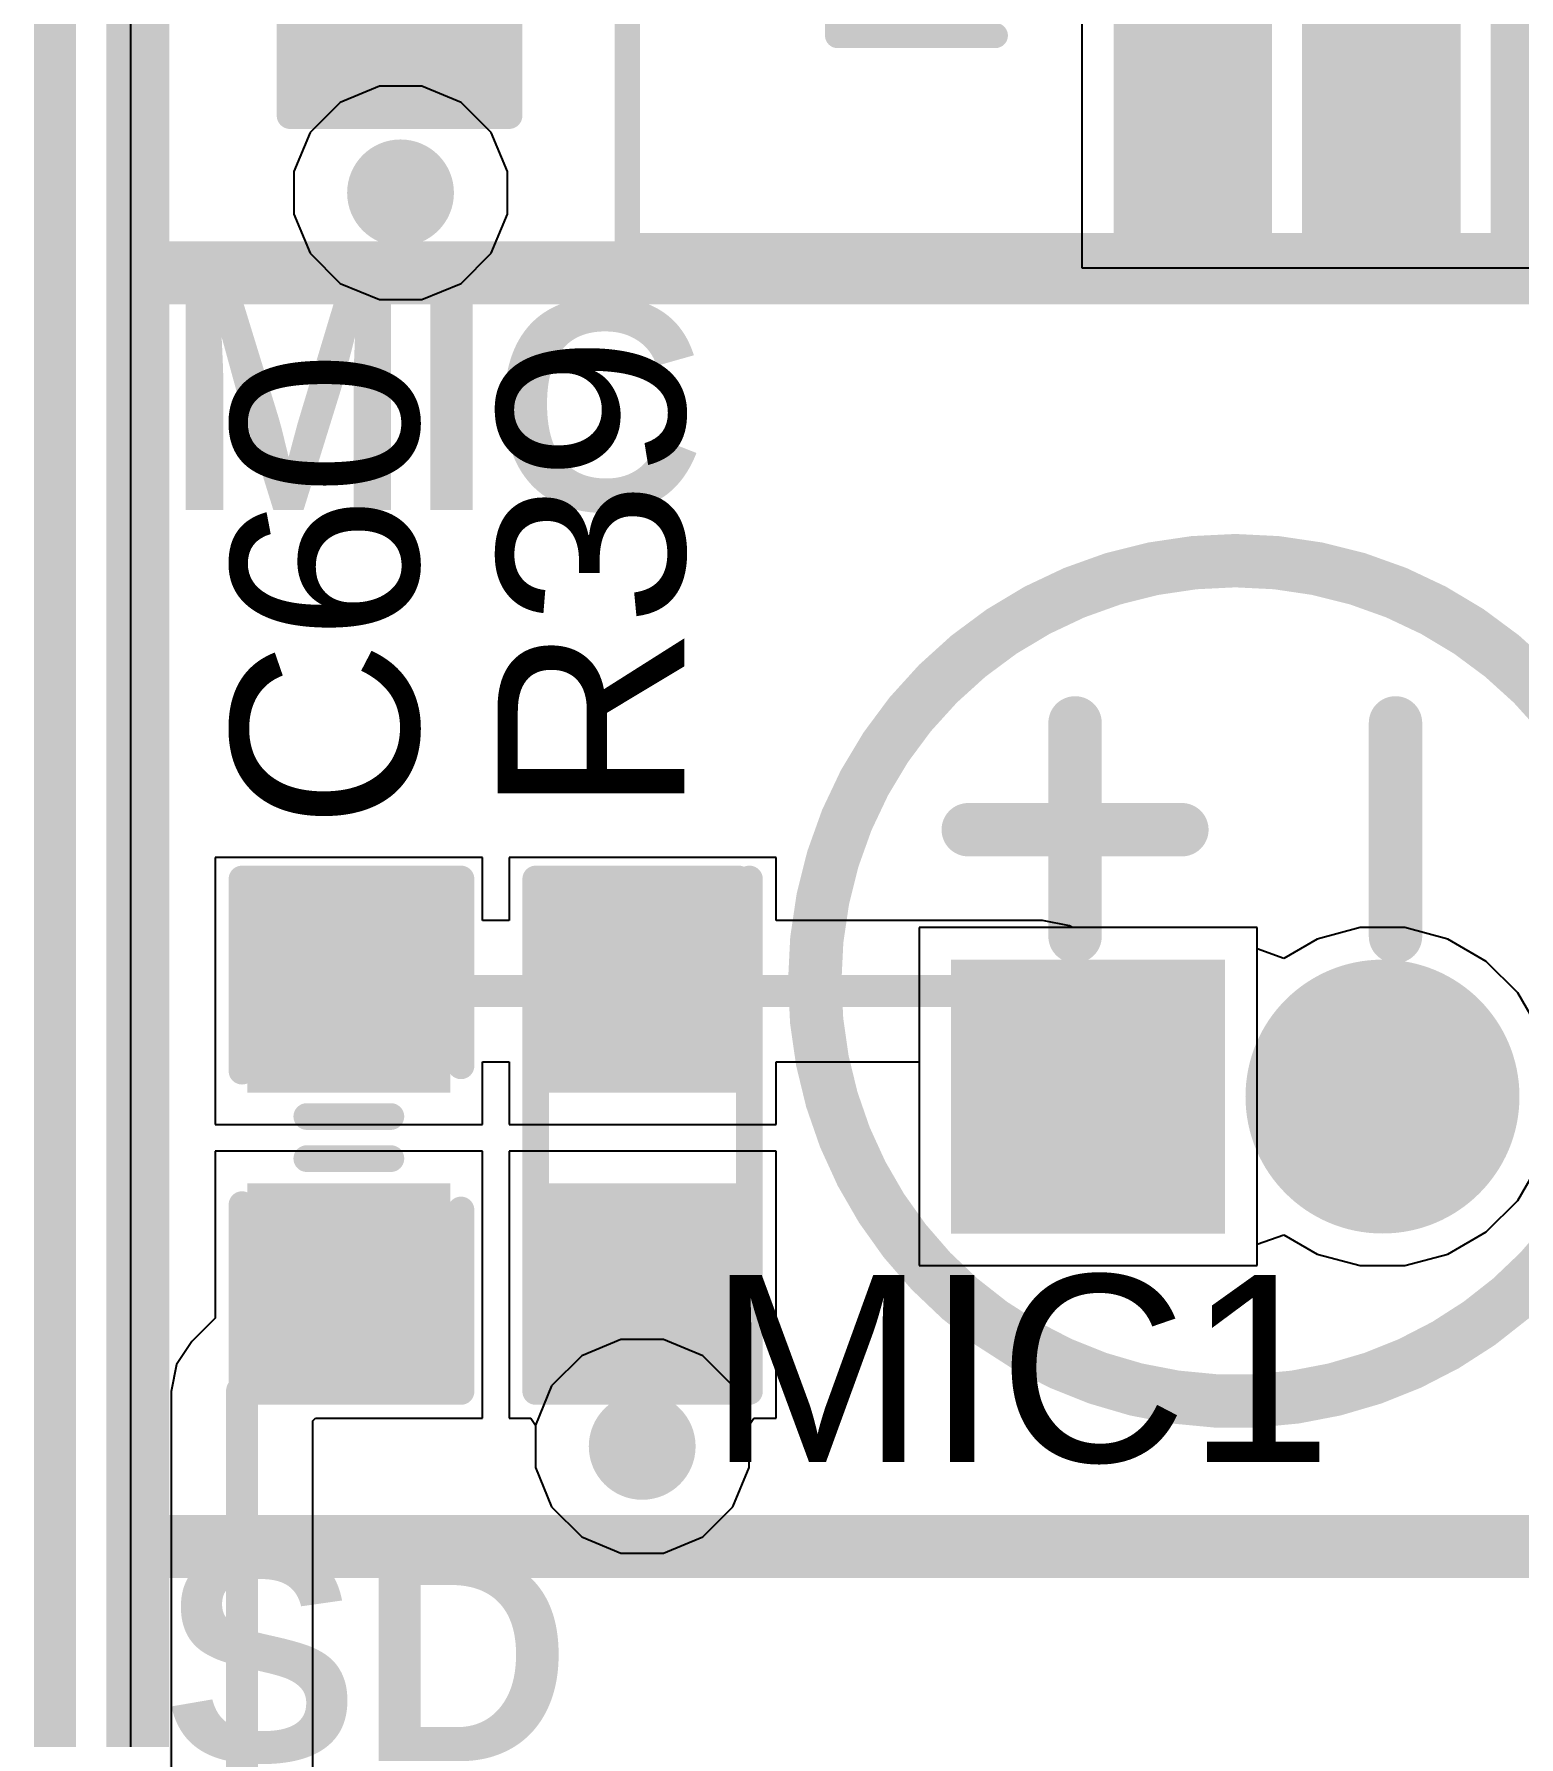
# Model space of a CAD drawing. Header units: inches. Extents: x -1 to 1.07, y -0.9 to 1.08.
# Drawn here: x -0.9989 to -0.7209, y 0.0903 to 0.4093 of the extents above; entities that cross this region are included whole.
import ezdxf

# ---------------------------------------------------------------- set-up
doc = ezdxf.new("R2010")
doc.units = ezdxf.units.IN
doc.header["$MEASUREMENT"] = 0
for name, color, linetype in [('BottomLayer', 5, 'Continuous'), ('BottomSolder', 6, 'Continuous'), ('KeepOutLayer', 6, 'Continuous'), ('MidLayer1', 16, 'Continuous'), ('MidLayer2', 76, 'Continuous'), ('MultiLayer', 9, 'Continuous'), ('PadHoleLayer', 156, 'Continuous'), ('TopLayer', 1, 'Continuous'), ('TopOverlay', 2, 'Continuous'), ('TopPaste', 8, 'Continuous'), ('TopSolder', 216, 'Continuous'), ('ViaHoleLayer', 16, 'Continuous')]:
    doc.layers.add(name, color=color, linetype=linetype)
doc.styles.add('Arial', font='', dxfattribs={"height": 0.2})
doc.styles.add('Arial_Bold', font='', dxfattribs={"height": 0.2})
doc.styles.get('Arial').set_extended_font_data('Arial')
doc.styles.get('Arial_Bold').set_extended_font_data('Arial', bold=True)

# ---------------------------------------------------------------- blocks, each defined once
blk = doc.blocks.new('R0603_S_9')
at = {"layer": 'TopLayer'}
for points in [[(-0.015, 0.015), (0.015, 0.015), (0.015, -0.015), (-0.015, -0.015)], [(0.04, 0.015), (0.07, 0.015), (0.07, -0.015), (0.04, -0.015)]]:
    blk.add_hatch(color=1, dxfattribs=at).paths.add_polyline_path(points)
at = {"layer": 'TopPaste'}
for points in [[(-0.015, 0.015), (0.015, 0.015), (0.015, -0.015), (-0.015, -0.015)], [(0.04, 0.015), (0.07, 0.015), (0.07, -0.015), (0.04, -0.015)]]:
    blk.add_hatch(color=8, dxfattribs=at).paths.add_polyline_path(points)
at = {"layer": 'TopSolder'}
for points in [[(-0.019, 0.019), (0.019, 0.019), (0.019, -0.019), (-0.019, -0.019)], [(0.036, 0.019), (0.074, 0.019), (0.074, -0.019), (0.036, -0.019)]]:
    blk.add_hatch(color=216, dxfattribs=at).paths.add_polyline_path(points)
at = {"layer": 'TopOverlay'}
for points in [[(0.075, 0.02, 0.005, 0.005, 0), (-0.021, 0.02, 0.005, 0.005, 0)], [(0.075, -0.01, 0.005, 0.005, 0), (0.075, 0.02, 0.005, 0.005, 0)], [(-0.021, -0.009, 0.005, 0.005, 0), (-0.021, 0.018, 0.005, 0.005, 0)], [(-0.021, -0.02, 0.005, 0.005, 0), (-0.021, -0.009, 0.005, 0.005, 0)], [(0.075, -0.02, 0.005, 0.005, 0), (0.075, -0.01, 0.005, 0.005, 0)], [(-0.021, -0.02, 0.005, 0.005, 0), (0.075, -0.02, 0.005, 0.005, 0)]]:
    blk.add_lwpolyline(points, format="xyseb", dxfattribs=at)
for points in [[(-0.02225, 0.02, 0.0025, 0.0025, 1), (-0.01975, 0.02, 0.0025, 0.0025, 1)], [(0.07375, 0.02, 0.0025, 0.0025, 1), (0.07625, 0.02, 0.0025, 0.0025, 1)], [(0.07375, 0.02, 0.0025, 0.0025, 1), (0.07625, 0.02, 0.0025, 0.0025, 1)], [(-0.02225, 0.018, 0.0025, 0.0025, 1), (-0.01975, 0.018, 0.0025, 0.0025, 1)], [(-0.02225, -0.009, 0.0025, 0.0025, 1), (-0.01975, -0.009, 0.0025, 0.0025, 1)], [(-0.02225, -0.009, 0.0025, 0.0025, 1), (-0.01975, -0.009, 0.0025, 0.0025, 1)], [(0.07375, -0.01, 0.0025, 0.0025, 1), (0.07625, -0.01, 0.0025, 0.0025, 1)], [(0.07375, -0.01, 0.0025, 0.0025, 1), (0.07625, -0.01, 0.0025, 0.0025, 1)], [(-0.02225, -0.02, 0.0025, 0.0025, 1), (-0.01975, -0.02, 0.0025, 0.0025, 1)], [(-0.02225, -0.02, 0.0025, 0.0025, 1), (-0.01975, -0.02, 0.0025, 0.0025, 1)], [(0.07375, -0.02, 0.0025, 0.0025, 1), (0.07625, -0.02, 0.0025, 0.0025, 1)], [(0.07375, -0.02, 0.0025, 0.0025, 1), (0.07625, -0.02, 0.0025, 0.0025, 1)]]:
    blk.add_lwpolyline(points, format="xyseb", close=True, dxfattribs=at)
blk = doc.blocks.new('MIC_TH_BD4_0_P2_00_D0_4_L_FD_15')
at = {"layer": 'BottomLayer'}
h = blk.add_hatch(color=5, dxfattribs=at)
edge = h.paths.add_edge_path()
edge.add_arc((-0.02756, 0), 0.02165, 0, 360)
blk.add_hatch(color=5, dxfattribs=at).paths.add_polyline_path([(0.04921, 0.02165), (0.04921, -0.02165), (0.00591, -0.02165), (0.00591, 0.02165)])
at = {"layer": 'BottomSolder'}
h = blk.add_hatch(color=6, dxfattribs=at)
edge = h.paths.add_edge_path()
edge.add_arc((-0.02756, 0), 0.02565, 0, 360)
blk.add_hatch(color=6, dxfattribs=at).paths.add_polyline_path([(0.05321, 0.02565), (0.05321, -0.02565), (0.00191, -0.02565), (0.00191, 0.02565)])
at = {"layer": 'MidLayer1'}
h = blk.add_hatch(color=16, dxfattribs=at)
edge = h.paths.add_edge_path()
edge.add_arc((-0.02756, 0), 0.02165, 0, 360)
blk.add_hatch(color=16, dxfattribs=at).paths.add_polyline_path([(0.04921, 0.02165), (0.04921, -0.02165), (0.00591, -0.02165), (0.00591, 0.02165)])
at = {"layer": 'MidLayer2'}
h = blk.add_hatch(color=76, dxfattribs=at)
edge = h.paths.add_edge_path()
edge.add_arc((-0.02756, 0), 0.02165, 0, 360)
blk.add_hatch(color=76, dxfattribs=at).paths.add_polyline_path([(0.04921, 0.02165), (0.04921, -0.02165), (0.00591, -0.02165), (0.00591, 0.02165)])
at = {"layer": 'MultiLayer'}
h = blk.add_hatch(color=9, dxfattribs=at)
edge = h.paths.add_edge_path()
edge.add_arc((-0.02756, 0), 0.02165, 0, 360)
blk.add_hatch(color=9, dxfattribs=at).paths.add_polyline_path([(0.04921, 0.02165), (0.04921, -0.02165), (0.00591, -0.02165), (0.00591, 0.02165)])
at = {"layer": 'PadHoleLayer'}
h = blk.add_hatch(color=156, dxfattribs=at)
edge = h.paths.add_edge_path()
edge.add_arc((-0.02756, 0), 0.01378, 0, 360)
h = blk.add_hatch(color=156, dxfattribs=at)
edge = h.paths.add_edge_path()
edge.add_arc((0.02756, 0), 0.01378, 0, 360)
at = {"layer": 'TopLayer'}
h = blk.add_hatch(color=1, dxfattribs=at)
edge = h.paths.add_edge_path()
edge.add_arc((-0.02756, 0), 0.02165, 0, 360)
blk.add_hatch(color=1, dxfattribs=at).paths.add_polyline_path([(0.04921, 0.02165), (0.04921, -0.02165), (0.00591, -0.02165), (0.00591, 0.02165)])
at = {"layer": 'TopSolder'}
h = blk.add_hatch(color=216, dxfattribs=at)
edge = h.paths.add_edge_path()
edge.add_arc((-0.02756, 0), 0.02565, 0, 360)
blk.add_hatch(color=216, dxfattribs=at).paths.add_polyline_path([(0.05321, 0.02565), (0.05321, -0.02565), (0.00191, -0.02565), (0.00191, 0.02565)])
at = {"layer": 'TopOverlay'}
for points in [[(0.07874, -0.02165, 0.01, 0.01, 1), (-0.07874, -0.02165, 0.01, 0.01, 1)], [(-0.08124, -0.02165, 0.005, 0.005, 1), (-0.07624, -0.02165, 0.005, 0.005, 1)], [(0.07624, -0.02165, 0.005, 0.005, 1), (0.08124, -0.02165, 0.005, 0.005, 1)], [(-0.0325, -0.03, 0.005, 0.005, 1), (-0.0275, -0.03, 0.005, 0.005, 1)], [(0.0275, -0.03, 0.005, 0.005, 1), (0.0325, -0.03, 0.005, 0.005, 1)], [(0.0075, -0.04999, 0.005, 0.005, 1), (0.0125, -0.04999, 0.005, 0.005, 1)], [(0.0475, -0.04999, 0.005, 0.005, 1), (0.0525, -0.04999, 0.005, 0.005, 1)], [(-0.0325, -0.07, 0.005, 0.005, 1), (-0.0275, -0.07, 0.005, 0.005, 1)], [(0.0275, -0.07, 0.005, 0.005, 1), (0.0325, -0.07, 0.005, 0.005, 1)]]:
    blk.add_lwpolyline(points, format="xyseb", close=True, dxfattribs=at)
for points in [[(-0.03, -0.03, 0.01, 0.01, 0), (-0.03, -0.07, 0.01, 0.01, 0)], [(0.03, -0.07, 0.01, 0.01, 0), (0.03, -0.03, 0.01, 0.01, 0)], [(0.05, -0.04999, 0.01, 0.01, 0), (0.01, -0.04999, 0.01, 0.01, 0)]]:
    blk.add_lwpolyline(points, format="xyseb", dxfattribs=at)
blk = doc.blocks.new('C0603_S_17')
at = {"layer": 'TopLayer'}
for points in [[(-0.015, 0.015), (0.015, 0.015), (0.015, -0.015), (-0.015, -0.015)], [(0.04, 0.015), (0.07, 0.015), (0.07, -0.015), (0.04, -0.015)]]:
    blk.add_hatch(color=1, dxfattribs=at).paths.add_polyline_path(points)
at = {"layer": 'TopPaste'}
for points in [[(-0.015, 0.015), (0.015, 0.015), (0.015, -0.015), (-0.015, -0.015)], [(0.04, 0.015), (0.07, 0.015), (0.07, -0.015), (0.04, -0.015)]]:
    blk.add_hatch(color=8, dxfattribs=at).paths.add_polyline_path(points)
at = {"layer": 'TopSolder'}
for points in [[(-0.019, 0.019), (0.019, 0.019), (0.019, -0.019), (-0.019, -0.019)], [(0.036, 0.019), (0.074, 0.019), (0.074, -0.019), (0.036, -0.019)]]:
    blk.add_hatch(color=216, dxfattribs=at).paths.add_polyline_path(points)
at = {"layer": 'TopOverlay'}
for points in [[(-0.02, 0.02, 0.005, 0.005, 0), (0.015, 0.02, 0.005, 0.005, 0)], [(-0.02, 0.02, 0.005, 0.005, 0), (-0.02, -0.01, 0.005, 0.005, 0)], [(0.04, 0.02, 0.005, 0.005, 0), (0.076, 0.02, 0.005, 0.005, 0)], [(0.076, 0.02, 0.005, 0.005, 0), (0.076, -0.011, 0.005, 0.005, 0)], [(0.02362, 0.00787, 0.005, 0.005, 0), (0.02362, -0.00787, 0.005, 0.005, 0)], [(0.0315, 0.00787, 0.005, 0.005, 0), (0.0315, -0.00787, 0.005, 0.005, 0)], [(-0.02, -0.01, 0.005, 0.005, 0), (-0.02, -0.021, 0.005, 0.005, 0)], [(0.076, -0.011, 0.005, 0.005, 0), (0.076, -0.021, 0.005, 0.005, 0)], [(0.014, -0.021, 0.005, 0.005, 0), (-0.02, -0.021, 0.005, 0.005, 0)], [(0.041, -0.021, 0.005, 0.005, 0), (0.076, -0.021, 0.005, 0.005, 0)]]:
    blk.add_lwpolyline(points, format="xyseb", dxfattribs=at)
for points in [[(-0.02125, 0.02, 0.0025, 0.0025, 1), (-0.01875, 0.02, 0.0025, 0.0025, 1)], [(-0.02125, 0.02, 0.0025, 0.0025, 1), (-0.01875, 0.02, 0.0025, 0.0025, 1)], [(0.01375, 0.02, 0.0025, 0.0025, 1), (0.01625, 0.02, 0.0025, 0.0025, 1)], [(0.03875, 0.02, 0.0025, 0.0025, 1), (0.04125, 0.02, 0.0025, 0.0025, 1)], [(0.07475, 0.02, 0.0025, 0.0025, 1), (0.07725, 0.02, 0.0025, 0.0025, 1)], [(0.07475, 0.02, 0.0025, 0.0025, 1), (0.07725, 0.02, 0.0025, 0.0025, 1)], [(0.02237, 0.00787, 0.0025, 0.0025, 1), (0.02487, 0.00787, 0.0025, 0.0025, 1)], [(0.03025, 0.00787, 0.0025, 0.0025, 1), (0.03275, 0.00787, 0.0025, 0.0025, 1)], [(0.02237, -0.00787, 0.0025, 0.0025, 1), (0.02487, -0.00787, 0.0025, 0.0025, 1)], [(0.03025, -0.00787, 0.0025, 0.0025, 1), (0.03275, -0.00787, 0.0025, 0.0025, 1)], [(-0.02125, -0.01, 0.0025, 0.0025, 1), (-0.01875, -0.01, 0.0025, 0.0025, 1)], [(-0.02125, -0.01, 0.0025, 0.0025, 1), (-0.01875, -0.01, 0.0025, 0.0025, 1)], [(0.07475, -0.011, 0.0025, 0.0025, 1), (0.07725, -0.011, 0.0025, 0.0025, 1)], [(0.07475, -0.011, 0.0025, 0.0025, 1), (0.07725, -0.011, 0.0025, 0.0025, 1)], [(-0.02125, -0.021, 0.0025, 0.0025, 1), (-0.01875, -0.021, 0.0025, 0.0025, 1)], [(-0.02125, -0.021, 0.0025, 0.0025, 1), (-0.01875, -0.021, 0.0025, 0.0025, 1)], [(0.01275, -0.021, 0.0025, 0.0025, 1), (0.01525, -0.021, 0.0025, 0.0025, 1)], [(0.03975, -0.021, 0.0025, 0.0025, 1), (0.04225, -0.021, 0.0025, 0.0025, 1)], [(0.07475, -0.021, 0.0025, 0.0025, 1), (0.07725, -0.021, 0.0025, 0.0025, 1)], [(0.07475, -0.021, 0.0025, 0.0025, 1), (0.07725, -0.021, 0.0025, 0.0025, 1)]]:
    blk.add_lwpolyline(points, format="xyseb", close=True, dxfattribs=at)
blk = doc.blocks.new('C0603_S_19')
at = {"layer": 'TopLayer'}
for points in [[(-0.015, 0.015), (0.015, 0.015), (0.015, -0.015), (-0.015, -0.015)], [(0.04, 0.015), (0.07, 0.015), (0.07, -0.015), (0.04, -0.015)]]:
    blk.add_hatch(color=1, dxfattribs=at).paths.add_polyline_path(points)
at = {"layer": 'TopPaste'}
for points in [[(-0.015, 0.015), (0.015, 0.015), (0.015, -0.015), (-0.015, -0.015)], [(0.04, 0.015), (0.07, 0.015), (0.07, -0.015), (0.04, -0.015)]]:
    blk.add_hatch(color=8, dxfattribs=at).paths.add_polyline_path(points)
at = {"layer": 'TopSolder'}
for points in [[(-0.019, 0.019), (0.019, 0.019), (0.019, -0.019), (-0.019, -0.019)], [(0.036, 0.019), (0.074, 0.019), (0.074, -0.019), (0.036, -0.019)]]:
    blk.add_hatch(color=216, dxfattribs=at).paths.add_polyline_path(points)
at = {"layer": 'TopOverlay'}
for points in [[(0.015, 0.02, 0.005, 0.005, 0), (-0.02, 0.02, 0.005, 0.005, 0)], [(-0.02, -0.01, 0.005, 0.005, 0), (-0.02, 0.02, 0.005, 0.005, 0)], [(0.076, 0.02, 0.005, 0.005, 0), (0.04, 0.02, 0.005, 0.005, 0)], [(0.076, -0.011, 0.005, 0.005, 0), (0.076, 0.02, 0.005, 0.005, 0)], [(0.02362, -0.00787, 0.005, 0.005, 0), (0.02362, 0.00787, 0.005, 0.005, 0)], [(0.0315, -0.00787, 0.005, 0.005, 0), (0.0315, 0.00787, 0.005, 0.005, 0)], [(-0.02, -0.021, 0.005, 0.005, 0), (-0.02, -0.01, 0.005, 0.005, 0)], [(0.076, -0.021, 0.005, 0.005, 0), (0.076, -0.011, 0.005, 0.005, 0)], [(-0.02, -0.021, 0.005, 0.005, 0), (0.014, -0.021, 0.005, 0.005, 0)], [(0.076, -0.021, 0.005, 0.005, 0), (0.041, -0.021, 0.005, 0.005, 0)]]:
    blk.add_lwpolyline(points, format="xyseb", dxfattribs=at)
for points in [[(-0.02125, 0.02, 0.0025, 0.0025, 1), (-0.01875, 0.02, 0.0025, 0.0025, 1)], [(-0.02125, 0.02, 0.0025, 0.0025, 1), (-0.01875, 0.02, 0.0025, 0.0025, 1)], [(0.01375, 0.02, 0.0025, 0.0025, 1), (0.01625, 0.02, 0.0025, 0.0025, 1)], [(0.03875, 0.02, 0.0025, 0.0025, 1), (0.04125, 0.02, 0.0025, 0.0025, 1)], [(0.07475, 0.02, 0.0025, 0.0025, 1), (0.07725, 0.02, 0.0025, 0.0025, 1)], [(0.07475, 0.02, 0.0025, 0.0025, 1), (0.07725, 0.02, 0.0025, 0.0025, 1)], [(0.02237, 0.00787, 0.0025, 0.0025, 1), (0.02487, 0.00787, 0.0025, 0.0025, 1)], [(0.03025, 0.00787, 0.0025, 0.0025, 1), (0.03275, 0.00787, 0.0025, 0.0025, 1)], [(0.02237, -0.00787, 0.0025, 0.0025, 1), (0.02487, -0.00787, 0.0025, 0.0025, 1)], [(0.03025, -0.00787, 0.0025, 0.0025, 1), (0.03275, -0.00787, 0.0025, 0.0025, 1)], [(-0.02125, -0.01, 0.0025, 0.0025, 1), (-0.01875, -0.01, 0.0025, 0.0025, 1)], [(-0.02125, -0.01, 0.0025, 0.0025, 1), (-0.01875, -0.01, 0.0025, 0.0025, 1)], [(0.07475, -0.011, 0.0025, 0.0025, 1), (0.07725, -0.011, 0.0025, 0.0025, 1)], [(0.07475, -0.011, 0.0025, 0.0025, 1), (0.07725, -0.011, 0.0025, 0.0025, 1)], [(-0.02125, -0.021, 0.0025, 0.0025, 1), (-0.01875, -0.021, 0.0025, 0.0025, 1)], [(-0.02125, -0.021, 0.0025, 0.0025, 1), (-0.01875, -0.021, 0.0025, 0.0025, 1)], [(0.01275, -0.021, 0.0025, 0.0025, 1), (0.01525, -0.021, 0.0025, 0.0025, 1)], [(0.03975, -0.021, 0.0025, 0.0025, 1), (0.04225, -0.021, 0.0025, 0.0025, 1)], [(0.07475, -0.021, 0.0025, 0.0025, 1), (0.07725, -0.021, 0.0025, 0.0025, 1)], [(0.07475, -0.021, 0.0025, 0.0025, 1), (0.07725, -0.021, 0.0025, 0.0025, 1)]]:
    blk.add_lwpolyline(points, format="xyseb", close=True, dxfattribs=at)
blk = doc.blocks.new('MOD_RTL8723BS_MODULE_25')
at = {"layer": 'TopLayer'}
for points in [[(0.05921, 0.1866), (0.05921, 0.24566), (0.08086, 0.24566), (0.08086, 0.1866)], [(0.09449, 0.1866), (0.09449, 0.24566), (0.11614, 0.24566), (0.11614, 0.1866)], [(0.12977, 0.1866), (0.12977, 0.24566), (0.15142, 0.24566), (0.15142, 0.1866)]]:
    blk.add_hatch(color=1, dxfattribs=at).paths.add_polyline_path(points)
at = {"layer": 'TopPaste'}
for points in [[(0.05921, 0.1866), (0.05921, 0.24566), (0.08086, 0.24566), (0.08086, 0.1866)], [(0.09449, 0.1866), (0.09449, 0.24566), (0.11614, 0.24566), (0.11614, 0.1866)], [(0.12977, 0.1866), (0.12977, 0.24566), (0.15142, 0.24566), (0.15142, 0.1866)]]:
    blk.add_hatch(color=8, dxfattribs=at).paths.add_polyline_path(points)
at = {"layer": 'TopSolder'}
for points in [[(0.05521, 0.1826), (0.05521, 0.24966), (0.08486, 0.24966), (0.08486, 0.1826)], [(0.09049, 0.1826), (0.09049, 0.24966), (0.12014, 0.24966), (0.12014, 0.1826)], [(0.12577, 0.1826), (0.12577, 0.24966), (0.15542, 0.24966), (0.15542, 0.1826)]]:
    blk.add_hatch(color=216, dxfattribs=at).paths.add_polyline_path(points)
at = {"layer": 'TopOverlay'}
for points in [[(0.24649, 0.2515, 0.00472, 0.00472, 0), (-0.3165, 0.2515, 0.00472, 0.00472, 0)], [(0.24649, 0.2515, 0.00472, 0.00472, 0), (0.24649, -0.31149, 0.00472, 0.00472, 0)], [(0.20712, 0.21213, 0.00472, 0.00472, 0), (0.1776, 0.21213, 0.00472, 0.00472, 0)], [(0.20712, 0.1826, 0.00472, 0.00472, 0), (0.20712, 0.21213, 0.00472, 0.00472, 0)]]:
    blk.add_lwpolyline(points, format="xyseb", dxfattribs=at)
for points in [[(0.24531, 0.2515, 0.00236, 0.00236, 1), (0.24767, 0.2515, 0.00236, 0.00236, 1)], [(0.24531, 0.2515, 0.00236, 0.00236, 1), (0.24767, 0.2515, 0.00236, 0.00236, 1)], [(0.17642, 0.21213, 0.00236, 0.00236, 1), (0.17878, 0.21213, 0.00236, 0.00236, 1)], [(0.20594, 0.21213, 0.00236, 0.00236, 1), (0.2083, 0.21213, 0.00236, 0.00236, 1)], [(0.20594, 0.21213, 0.00236, 0.00236, 1), (0.2083, 0.21213, 0.00236, 0.00236, 1)]]:
    blk.add_lwpolyline(points, format="xyseb", close=True, dxfattribs=at)

msp = doc.modelspace()

# ---------------------------------------------------------------- hatches: boundary and pattern name
at = {"layer": 'BottomLayer'}
h = msp.add_hatch(color=5, dxfattribs=at)
edge = h.paths.add_edge_path()
edge.add_arc((-0.93032, 0.37953), 0.01, 0, 360)
h = msp.add_hatch(color=5, dxfattribs=at)
edge = h.paths.add_edge_path()
edge.add_arc((-0.88507, 0.14471), 0.01, 0, 360)
at = {"layer": 'MidLayer1'}
h = msp.add_hatch(color=16, dxfattribs=at)
edge = h.paths.add_edge_path()
edge.add_arc((-0.93032, 0.37953), 0.01, 0, 360)
h = msp.add_hatch(color=16, dxfattribs=at)
edge = h.paths.add_edge_path()
edge.add_arc((-0.88507, 0.14471), 0.01, 0, 360)
at = {"layer": 'MidLayer2'}
h = msp.add_hatch(color=76, dxfattribs=at)
edge = h.paths.add_edge_path()
edge.add_arc((-0.93032, 0.37953), 0.01, 0, 360)
h = msp.add_hatch(color=76, dxfattribs=at)
edge = h.paths.add_edge_path()
edge.add_arc((-0.88507, 0.14471), 0.01, 0, 360)
at = {"layer": 'TopLayer'}
h = msp.add_hatch(color=1, dxfattribs=at)
edge = h.paths.add_edge_path()
edge.add_arc((-0.93032, 0.37953), 0.01, 0, 360)
h = msp.add_hatch(color=1, dxfattribs=at)
edge = h.paths.add_edge_path()
edge.add_arc((-0.88507, 0.14471), 0.01, 0, 360)
at = {"layer": 'ViaHoleLayer'}
h = msp.add_hatch(color=16, dxfattribs=at)
edge = h.paths.add_edge_path()
edge.add_arc((-0.93032, 0.37953), 0.005, 0, 360)
h = msp.add_hatch(color=16, dxfattribs=at)
edge = h.paths.add_edge_path()
edge.add_arc((-0.88507, 0.14471), 0.005, 0, 360)

# ---------------------------------------------------------------- linework, layer by layer
at = {"layer": 'BottomLayer'}
for p, q in [((-0.98079, -0.88079), (-0.98079, 1.06079)), ((-0.76992, 0.24189), (-0.83323, 0.24189)), ((-0.83323, 0.24189), (-0.83323, 0.17858)), ((-0.76992, 0.17858), (-0.76992, 0.24189)), ((-0.83323, 0.17858), (-0.76992, 0.17858)), ((-0.88905, 0.16471), (-0.8964, 0.16167)), ((-0.88109, 0.16471), (-0.88905, 0.16471)), ((-0.87374, 0.16167), (-0.88109, 0.16471)), ((-0.8964, 0.16167), (-0.90203, 0.15604)), ((-0.86812, 0.15604), (-0.87374, 0.16167)), ((-0.90203, 0.15604), (-0.90507, 0.14869)), ((-0.86507, 0.14869), (-0.86812, 0.15604)), ((-0.90507, 0.14869), (-0.90507, 0.14073)), ((-0.86507, 0.14073), (-0.86507, 0.14869)), ((-0.90507, 0.14073), (-0.90203, 0.13338)), ((-0.86812, 0.13338), (-0.86507, 0.14073)), ((-0.90203, 0.13338), (-0.8964, 0.12776)), ((-0.87374, 0.12776), (-0.86812, 0.13338)), ((-0.8964, 0.12776), (-0.88905, 0.12471)), ((-0.88109, 0.12471), (-0.87374, 0.12776)), ((-0.88905, 0.12471), (-0.88109, 0.12471))]:
    msp.add_line(p, q, dxfattribs=at)
at = {"layer": 'KeepOutLayer'}
msp.add_lwpolyline([(-0.995, -0.895, 0.00787, 0.00787, 0), (-0.995, 1.075, 0.00787, 0.00787, 0)], format="xyseb", dxfattribs=at)
at = {"layer": 'MidLayer1'}
for p, q in [((-0.98079, -0.88079), (-0.98079, 1.06079)), ((-0.76992, 0.24189), (-0.83323, 0.24189)), ((-0.83323, 0.24189), (-0.83323, 0.17858)), ((-0.76992, 0.17858), (-0.76992, 0.24189)), ((-0.83323, 0.17858), (-0.76992, 0.17858)), ((-0.88905, 0.16471), (-0.8964, 0.16167)), ((-0.88109, 0.16471), (-0.88905, 0.16471)), ((-0.87374, 0.16167), (-0.88109, 0.16471)), ((-0.8964, 0.16167), (-0.90203, 0.15604)), ((-0.86812, 0.15604), (-0.87374, 0.16167)), ((-0.90203, 0.15604), (-0.90507, 0.14869)), ((-0.86507, 0.14869), (-0.86812, 0.15604)), ((-0.90507, 0.14869), (-0.90507, 0.14073)), ((-0.86507, 0.14073), (-0.86507, 0.14869)), ((-0.90507, 0.14073), (-0.90203, 0.13338)), ((-0.86812, 0.13338), (-0.86507, 0.14073)), ((-0.90203, 0.13338), (-0.8964, 0.12776)), ((-0.87374, 0.12776), (-0.86812, 0.13338)), ((-0.8964, 0.12776), (-0.88905, 0.12471)), ((-0.88109, 0.12471), (-0.87374, 0.12776)), ((-0.88905, 0.12471), (-0.88109, 0.12471))]:
    msp.add_line(p, q, dxfattribs=at)
at = {"layer": 'MidLayer2'}
for p, q in [((-0.98079, -0.44952), (-0.98079, 1.06079)), ((-0.93429, 0.39953), (-0.94164, 0.39648)), ((-0.92634, 0.39953), (-0.93429, 0.39953)), ((-0.91899, 0.39648), (-0.92634, 0.39953)), ((-0.94164, 0.39648), (-0.94727, 0.39086)), ((-0.91336, 0.39086), (-0.91899, 0.39648)), ((-0.94727, 0.39086), (-0.95032, 0.38351)), ((-0.91031, 0.38351), (-0.91336, 0.39086)), ((-0.95032, 0.38351), (-0.95032, 0.37555)), ((-0.91031, 0.37555), (-0.91031, 0.38351)), ((-0.95032, 0.37555), (-0.94727, 0.3682)), ((-0.91336, 0.3682), (-0.91031, 0.37555)), ((-0.94727, 0.3682), (-0.94164, 0.36257)), ((-0.91899, 0.36257), (-0.91336, 0.3682)), ((-0.94164, 0.36257), (-0.93429, 0.35953)), ((-0.92634, 0.35953), (-0.91899, 0.36257)), ((-0.93429, 0.35953), (-0.92634, 0.35953)), ((-0.76992, 0.24189), (-0.83323, 0.24189)), ((-0.83323, 0.24189), (-0.83323, 0.17858)), ((-0.76992, 0.2379), (-0.76992, 0.24189)), ((-0.75867, 0.23973), (-0.76492, 0.23612)), ((-0.75062, 0.24189), (-0.75867, 0.23973)), ((-0.74229, 0.24189), (-0.75062, 0.24189)), ((-0.73424, 0.23973), (-0.74229, 0.24189)), ((-0.72702, 0.23557), (-0.73424, 0.23973)), ((-0.76492, 0.23612), (-0.76992, 0.2379)), ((-0.72113, 0.22967), (-0.72702, 0.23557)), ((-0.71696, 0.22245), (-0.72113, 0.22967)), ((-0.72113, 0.1908), (-0.71696, 0.19802)), ((-0.72702, 0.18491), (-0.72113, 0.1908)), ((-0.76992, 0.18257), (-0.76492, 0.18435)), ((-0.76992, 0.17858), (-0.76992, 0.18257)), ((-0.76492, 0.18435), (-0.75867, 0.18074)), ((-0.73424, 0.18074), (-0.72702, 0.18491)), ((-0.75867, 0.18074), (-0.75062, 0.17858)), ((-0.74229, 0.17858), (-0.73424, 0.18074)), ((-0.83323, 0.17858), (-0.76992, 0.17858)), ((-0.75062, 0.17858), (-0.74229, 0.17858))]:
    msp.add_line(p, q, dxfattribs=at)
at = {"layer": 'TopLayer'}
for p, q in [((-0.98079, -0.88079), (-0.98079, 1.06079)), ((-0.80278, 0.44453), (-0.80278, 0.36547)), ((-0.80278, 0.36547), (-0.66166, 0.36547)), ((-0.915, 0.255), (-0.965, 0.255)), ((-0.965, 0.255), (-0.965, 0.205)), ((-0.915, 0.24325), (-0.915, 0.255)), ((-0.86, 0.255), (-0.91, 0.255)), ((-0.91, 0.255), (-0.91, 0.24325)), ((-0.86, 0.24325), (-0.86, 0.255)), ((-0.91, 0.24325), (-0.915, 0.24325)), ((-0.81012, 0.24325), (-0.86, 0.24325)), ((-0.80505, 0.24225), (-0.81012, 0.24325)), ((-0.80451, 0.24189), (-0.80505, 0.24225)), ((-0.76992, 0.24189), (-0.80451, 0.24189)), ((-0.76992, 0.17858), (-0.76992, 0.24189)), ((-0.915, 0.205), (-0.915, 0.21675)), ((-0.915, 0.21675), (-0.91, 0.21675)), ((-0.91, 0.21675), (-0.91, 0.205)), ((-0.86, 0.205), (-0.86, 0.21675)), ((-0.86, 0.21675), (-0.83323, 0.21675)), ((-0.83323, 0.21675), (-0.83323, 0.17858)), ((-0.965, 0.205), (-0.915, 0.205)), ((-0.91, 0.205), (-0.86, 0.205)), ((-0.915, 0.2), (-0.965, 0.2)), ((-0.965, 0.2), (-0.965, 0.16875)), ((-0.915, 0.15), (-0.915, 0.2)), ((-0.86, 0.2), (-0.91, 0.2)), ((-0.91, 0.2), (-0.91, 0.15)), ((-0.86, 0.15), (-0.86, 0.2)), ((-0.83323, 0.17858), (-0.76992, 0.17858)), ((-0.965, 0.16875), (-0.96937, 0.16437)), ((-0.96937, 0.16437), (-0.97225, 0.16007)), ((-0.97225, 0.16007), (-0.97325, 0.155)), ((-0.97325, 0.155), (-0.97325, -0.38)), ((-0.94675, 0.14951), (-0.94625, 0.15)), ((-0.94625, 0.15), (-0.915, 0.15)), ((-0.91, 0.15), (-0.90595, 0.15)), ((-0.90595, 0.15), (-0.90507, 0.14869)), ((-0.86507, 0.14869), (-0.8642, 0.15)), ((-0.8642, 0.15), (-0.86, 0.15)), ((-0.94675, 0.01425), (-0.94675, 0.14951)), ((-0.90507, 0.14869), (-0.90507, 0.14073)), ((-0.86507, 0.14073), (-0.86507, 0.14869)), ((-0.90507, 0.14073), (-0.90203, 0.13338)), ((-0.86812, 0.13338), (-0.86507, 0.14073)), ((-0.90203, 0.13338), (-0.8964, 0.12776)), ((-0.87374, 0.12776), (-0.86812, 0.13338)), ((-0.8964, 0.12776), (-0.88905, 0.12471)), ((-0.88109, 0.12471), (-0.87374, 0.12776)), ((-0.88905, 0.12471), (-0.88109, 0.12471))]:
    msp.add_line(p, q, dxfattribs=at)
for points in [[(-0.94, 0.23, 0.006, 0.006, 0), (-0.885, 0.23, 0.006, 0.006, 0)], [(-0.885, 0.23, 0.006, 0.006, 0), (-0.81012, 0.23, 0.006, 0.006, 0)], [(-0.81012, 0.23, 0.006, 0.006, 0), (-0.79012, 0.21, 0.006, 0.006, 0)], [(-0.96, 0.155, 0.006, 0.006, 0), (-0.94, 0.175, 0.006, 0.006, 0)], [(-0.885, 0.145, 0.006, 0.006, 0), (-0.885, 0.175, 0.006, 0.006, 0)], [(-0.96, -0.38, 0.006, 0.006, 0), (-0.96, 0.155, 0.006, 0.006, 0)]]:
    msp.add_lwpolyline(points, format="xyseb", dxfattribs=at)
for points in [[(-0.9415, 0.23, 0.003, 0.003, 1), (-0.9385, 0.23, 0.003, 0.003, 1)], [(-0.8865, 0.23, 0.003, 0.003, 1), (-0.8835, 0.23, 0.003, 0.003, 1)], [(-0.8865, 0.23, 0.003, 0.003, 1), (-0.8835, 0.23, 0.003, 0.003, 1)], [(-0.81162, 0.23, 0.003, 0.003, 1), (-0.80862, 0.23, 0.003, 0.003, 1)], [(-0.81162, 0.23, 0.003, 0.003, 1), (-0.80862, 0.23, 0.003, 0.003, 1)], [(-0.79162, 0.21, 0.003, 0.003, 1), (-0.78862, 0.21, 0.003, 0.003, 1)], [(-0.9415, 0.175, 0.003, 0.003, 1), (-0.9385, 0.175, 0.003, 0.003, 1)], [(-0.8865, 0.175, 0.003, 0.003, 1), (-0.8835, 0.175, 0.003, 0.003, 1)], [(-0.9615, 0.155, 0.003, 0.003, 1), (-0.9585, 0.155, 0.003, 0.003, 1)], [(-0.9615, 0.155, 0.003, 0.003, 1), (-0.9585, 0.155, 0.003, 0.003, 1)], [(-0.8865, 0.145, 0.003, 0.003, 1), (-0.8835, 0.145, 0.003, 0.003, 1)]]:
    msp.add_lwpolyline(points, format="xyseb", close=True, dxfattribs=at)
at = {"layer": 'TopOverlay'}
for points in [[(-0.97953, 0.36457, 0.01181, 0.01181, 0), (-0.97953, 1.05945, 0.01181, 0.01181, 0)], [(-0.97953, 0.36457, 0.01181, 0.01181, 0), (-0.68858, 0.36457, 0.01181, 0.01181, 0)], [(-0.97953, 0.12598, 0.01181, 0.01181, 0), (-0.97953, 0.36457, 0.01181, 0.01181, 0)], [(-0.97953, 0.09646, 0.01181, 0.01181, 0), (-0.97953, 0.12598, 0.01181, 0.01181, 0)], [(-0.97953, 0.12598, 0.01181, 0.01181, 0), (-0.7, 0.12598, 0.01181, 0.01181, 0)], [(-0.97953, -0.3874, 0.01181, 0.01181, 0), (-0.97953, 0.11122, 0.01181, 0.01181, 0)]]:
    msp.add_lwpolyline(points, format="xyseb", dxfattribs=at)
for points in [[(-0.98248, 0.36457, 0.00591, 0.00591, 1), (-0.97657, 0.36457, 0.00591, 0.00591, 1)], [(-0.98248, 0.36457, 0.00591, 0.00591, 1), (-0.97657, 0.36457, 0.00591, 0.00591, 1)], [(-0.98248, 0.36457, 0.00591, 0.00591, 1), (-0.97657, 0.36457, 0.00591, 0.00591, 1)], [(-0.98248, 0.12598, 0.00591, 0.00591, 1), (-0.97657, 0.12598, 0.00591, 0.00591, 1)], [(-0.98248, 0.12598, 0.00591, 0.00591, 1), (-0.97657, 0.12598, 0.00591, 0.00591, 1)], [(-0.98248, 0.12598, 0.00591, 0.00591, 1), (-0.97657, 0.12598, 0.00591, 0.00591, 1)], [(-0.98248, 0.11122, 0.00591, 0.00591, 1), (-0.97657, 0.11122, 0.00591, 0.00591, 1)], [(-0.98248, 0.09646, 0.00591, 0.00591, 1), (-0.97657, 0.09646, 0.00591, 0.00591, 1)]]:
    msp.add_lwpolyline(points, format="xyseb", close=True, dxfattribs=at)

# ---------------------------------------------------------------- block references
for name, p, rotation in [('MOD_RTL8723BS_MODULE_25', (-0.64136, 0.62113), 180), ('C0603_S_19', (-0.93, 0.47), 270), ('MIC_TH_BD4_0_P2_00_D0_4_L_FD_15', (-0.77402, 0.21024), 180), ('C0603_S_17', (-0.94, 0.175), 90), ('R0603_S_9', (-0.885, 0.23), 270)]:
    msp.add_blockref(name, p, dxfattribs=dict(rotation=rotation))

# ---------------------------------------------------------------- texts
for s, height, rotation, style, p in [('MIC', 0.03937, 360, 'Arial_Bold', (-0.97421, 0.3201)), ('C60', 0.035, 90, 'Arial', (-0.92701, 0.2603)), ('R39', 0.035, 90, 'Arial', (-0.87716, 0.26306)), ('SD', 0.03937, 360, 'Arial_Bold', (-0.9748, 0.08575))]:
    msp.add_text(s, height=height, rotation=rotation, dxfattribs=dict(at, style=style)).set_placement(p)
at = {"layer": 'TopOverlay', "style": 'Arial'}
msp.add_text('MIC1', height=0.035, dxfattribs=at).set_placement((-0.87268, 0.14181))

doc.saveas('drawing.dxf')
